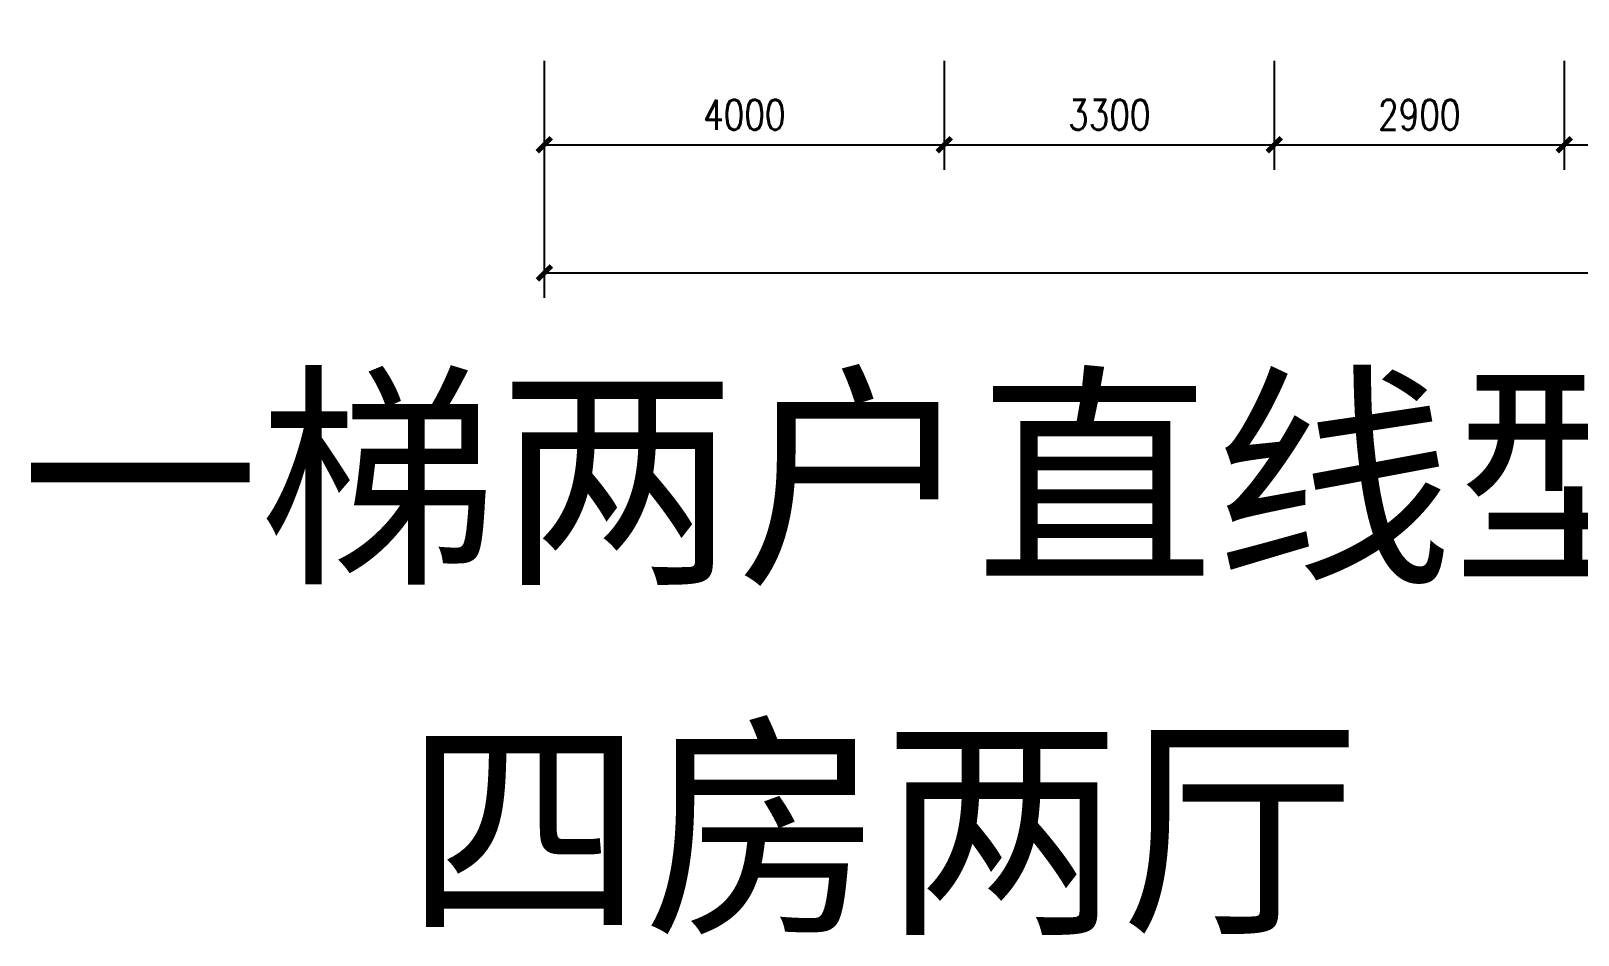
# Model space of a CAD drawing. Header units: millimetres. Extents: x 1580 to 35621, y 690 to 28147.
# Drawn here: x 1580 to 17051, y 690 to 9735 of the extents above; entities that cross this region are included whole.
import ezdxf

# ---------------------------------------------------------------- set-up
doc = ezdxf.new("R2010")
doc.units = ezdxf.units.MM
doc.layers.add('PUB_DIM', color=3, linetype='Continuous')
doc.layers.add('WALL', color=4, linetype='Continuous')
doc.styles.add('DIM_FONT', font='SIMPLEX.shx', dxfattribs={"width": 0.8})
doc.styles.add('ST', font='SimSun.ttf', dxfattribs={"width": 0.8})
doc.styles.get("Standard").update_dxf_attribs({"font": 'arial.ttf'})
doc.dimstyles.new('DIMN', dxfattribs={"dimtxt": 300, "dimasz": 1, "dimexe": 250, "dimexo": 300, "dimgap": 150, "dimtad": 1, "dimdec": 0, "dimdsep": 46, "dimtxsty": 'DIM_FONT', "dimblk": '_DIMX', "dimblk1": 'ARCHTICK', "dimblk2": 'ARCHTICK', "dimcen": 0.1, "dimclrt": 7, "dimadec": 0, "dimazin": 0, "dimtfac": 1, "dimtdec": 0, "dimtix": 1, "dimtmove": 2, "dimatfit": 3, "dimldrblk": '_DIMX', "dimfxl": 1, "dimtolj": 1, "dimtzin": 0, "dimarcsym": 0})

# ---------------------------------------------------------------- blocks, each defined once
blk = doc.blocks.new('_DIMX')
at = {"const_width": 50}
blk.add_lwpolyline([(-70, -70), (70, 70)], dxfattribs=at)
blk = doc.blocks.new('*D40')
at = {"color": 0, "linetype": 'ByBlock', "transparency": 16777216}
for p, q in [((-132210, -32669), (-132210, -34741)), ((-103390, -32669), (-103390, -34741)), ((-132209, -34491), (-103391, -34491))]:
    blk.add_line(p, q, dxfattribs=at)
at = {"layer": 'DEFPOINTS', "color": 0, "linetype": 'ByBlock', "transparency": 16777216}
for p in [(-132210, -32369), (-103390, -32369), (-103390, -34491)]:
    blk.add_point(p, dxfattribs=at)
at = {"color": 0, "linetype": 'ByBlock', "transparency": 16777216, "rotation": 180}
blk.add_blockref('_DIMX', (-132210, -34491), dxfattribs=at)
at = {"color": 0, "linetype": 'ByBlock', "transparency": 16777216}
blk.add_blockref('_DIMX', (-103390, -34491), dxfattribs=at)
at = {"color": 7, "linetype": 'ByBlock', "transparency": 16777216, "insert": (-117800, -34191), "char_height": 300, "attachment_point": 5, "style": 'DIM_FONT'}
blk.add_mtext('\\A1;28800', dxfattribs=at)
blk = doc.blocks.new('_ARCHTICK')
at = {"color": 0, "linetype": 'ByBlock', "const_width": 0.15}
blk.add_lwpolyline([(-0.5, -0.5), (0.5, 0.5)], dxfattribs=at)
blk = doc.blocks.new('*D27')
at = {"color": 0, "linetype": 'ByBlock', "transparency": 16777216}
for p, q in [((-128210, -32369), (-128210, -33458)), ((-124910, -32369), (-124910, -33458)), ((-128209, -33208), (-124911, -33208))]:
    blk.add_line(p, q, dxfattribs=at)
at = {"layer": 'DEFPOINTS', "color": 0, "linetype": 'ByBlock', "transparency": 16777216}
for p in [(-128210, -32069), (-124910, -32069), (-124910, -33208)]:
    blk.add_point(p, dxfattribs=at)
at = {"color": 0, "linetype": 'ByBlock', "transparency": 16777216, "rotation": 180}
blk.add_blockref('_DIMX', (-128210, -33208), dxfattribs=at)
at = {"color": 0, "linetype": 'ByBlock', "transparency": 16777216}
blk.add_blockref('_DIMX', (-124910, -33208), dxfattribs=at)
at = {"color": 7, "linetype": 'ByBlock', "transparency": 16777216, "insert": (-126560, -32908), "char_height": 300, "attachment_point": 5, "style": 'DIM_FONT'}
blk.add_mtext('\\A1;3300', dxfattribs=at)
blk = doc.blocks.new('*D26')
at = {"color": 0, "linetype": 'ByBlock', "transparency": 16777216}
for p, q in [((-132210, -32369), (-132210, -33458)), ((-128210, -32369), (-128210, -33458)), ((-132209, -33208), (-128211, -33208))]:
    blk.add_line(p, q, dxfattribs=at)
at = {"layer": 'DEFPOINTS', "color": 0, "linetype": 'ByBlock', "transparency": 16777216}
for p in [(-132210, -32069), (-128210, -32069), (-128210, -33208)]:
    blk.add_point(p, dxfattribs=at)
at = {"color": 0, "linetype": 'ByBlock', "transparency": 16777216, "rotation": 180}
blk.add_blockref('_DIMX', (-132210, -33208), dxfattribs=at)
at = {"color": 0, "linetype": 'ByBlock', "transparency": 16777216}
blk.add_blockref('_DIMX', (-128210, -33208), dxfattribs=at)
at = {"color": 7, "linetype": 'ByBlock', "transparency": 16777216, "insert": (-130210, -32908), "char_height": 300, "attachment_point": 5, "style": 'DIM_FONT'}
blk.add_mtext('\\A1;4000', dxfattribs=at)
blk = doc.blocks.new('*D28')
at = {"color": 0, "linetype": 'ByBlock', "transparency": 16777216}
for p, q in [((-124910, -32369), (-124910, -33458)), ((-122010, -32369), (-122010, -33458)), ((-124909, -33208), (-122011, -33208))]:
    blk.add_line(p, q, dxfattribs=at)
at = {"layer": 'DEFPOINTS', "color": 0, "linetype": 'ByBlock', "transparency": 16777216}
for p in [(-124910, -32069), (-122010, -32069), (-122010, -33208)]:
    blk.add_point(p, dxfattribs=at)
at = {"color": 0, "linetype": 'ByBlock', "transparency": 16777216, "rotation": 180}
blk.add_blockref('_DIMX', (-124910, -33208), dxfattribs=at)
at = {"color": 0, "linetype": 'ByBlock', "transparency": 16777216}
blk.add_blockref('_DIMX', (-122010, -33208), dxfattribs=at)
at = {"color": 7, "linetype": 'ByBlock', "transparency": 16777216, "insert": (-123460, -32908), "char_height": 300, "attachment_point": 5, "style": 'DIM_FONT'}
blk.add_mtext('\\A1;2900', dxfattribs=at)
blk = doc.blocks.new('*D29')
at = {"color": 0, "linetype": 'ByBlock', "transparency": 16777216}
for p, q in [((-122009, -33208), (-117801, -33208)), ((-122010, -33369), (-122010, -33458)), ((-117800, -33369), (-117800, -33458))]:
    blk.add_line(p, q, dxfattribs=at)
at = {"layer": 'DEFPOINTS', "color": 0, "linetype": 'ByBlock', "transparency": 16777216}
for p in [(-122010, -33069), (-117800, -33069), (-117800, -33208)]:
    blk.add_point(p, dxfattribs=at)
at = {"color": 0, "linetype": 'ByBlock', "transparency": 16777216, "rotation": 180}
blk.add_blockref('_DIMX', (-122010, -33208), dxfattribs=at)
at = {"color": 0, "linetype": 'ByBlock', "transparency": 16777216}
blk.add_blockref('_DIMX', (-117800, -33208), dxfattribs=at)
at = {"color": 7, "linetype": 'ByBlock', "transparency": 16777216, "insert": (-119905, -32908), "char_height": 300, "attachment_point": 5, "style": 'DIM_FONT'}
blk.add_mtext('\\A1;4200', dxfattribs=at)
blk = doc.blocks.new('A$C102A0961')
at = {"width": 0.8, "flags": 9}
for tag, p, rotation in [('YSIZE', (3466.8, 15714.1), 180), ('XSIZE', (3466.8, 15714.1), 180), ('XSIZE', (31928.6, 15714.1), 180), ('YSIZE', (31928.6, 15714.1), 180), ('YSIZE', (14867.8, 14315.7), 270), ('XSIZE', (14867.8, 14315.7), 270), ('YSIZE', (20525.4, 14315.7), 270), ('XSIZE', (20525.4, 14315.7), 270)]:
    blk.add_attdef(tag, p, '', height=0.5, rotation=rotation, dxfattribs=at)
at = {"layer": 'PUB_DIM'}
for p1, p2, picture, middle in [((3286.8, 2671.7), (7286.8, 2671.7), '*D26', (5286.8, 1833.2)), ((7286.8, 2671.7), (10586.8, 2671.7), '*D27', (8936.8, 1833.2)), ((10586.8, 2671.7), (13486.8, 2671.7), '*D28', (12036.8, 1833.2))]:
    dim = blk.add_aligned_dim(p1=p1, p2=p2, distance=-1138.4, dimstyle='DIMN', dxfattribs=at)
    dim.commit()
    dim.dimension.update_dxf_attribs({"geometry": picture, "text_midpoint": middle, "insert": (135496.7, 34740.9)})
for p1, p2, distance, text, picture, middle in [((3286.8, 2371.7), (32106.8, 2371.7), -2121.7, '28800', '*D40', (17696.8, 550)), ((13486.8, 1671.7), (17696.8, 1671.7), -138.4, '4200', '*D29', (15591.8, 1833.2))]:
    dim = blk.add_aligned_dim(p1=p1, p2=p2, distance=distance, text=text, dimstyle='DIMN', dxfattribs=at)
    dim.commit()
    dim.dimension.update_dxf_attribs({"geometry": picture, "text_midpoint": middle, "insert": (135496.7, 34740.9)})

msp = doc.modelspace()

# ---------------------------------------------------------------- block references
at = {"layer": 'WALL'}
msp.add_blockref('A$C102A0961', (3427, 7064), dxfattribs=at)

# ---------------------------------------------------------------- texts
at = {"style": 'ST'}
for s, p in [('一梯两户直线型', (1475, 4387)), ('四房两厅', (5320, 884))]:
    msp.add_text(s, height=1750, dxfattribs=at).set_placement(p)

doc.saveas('drawing.dxf')
